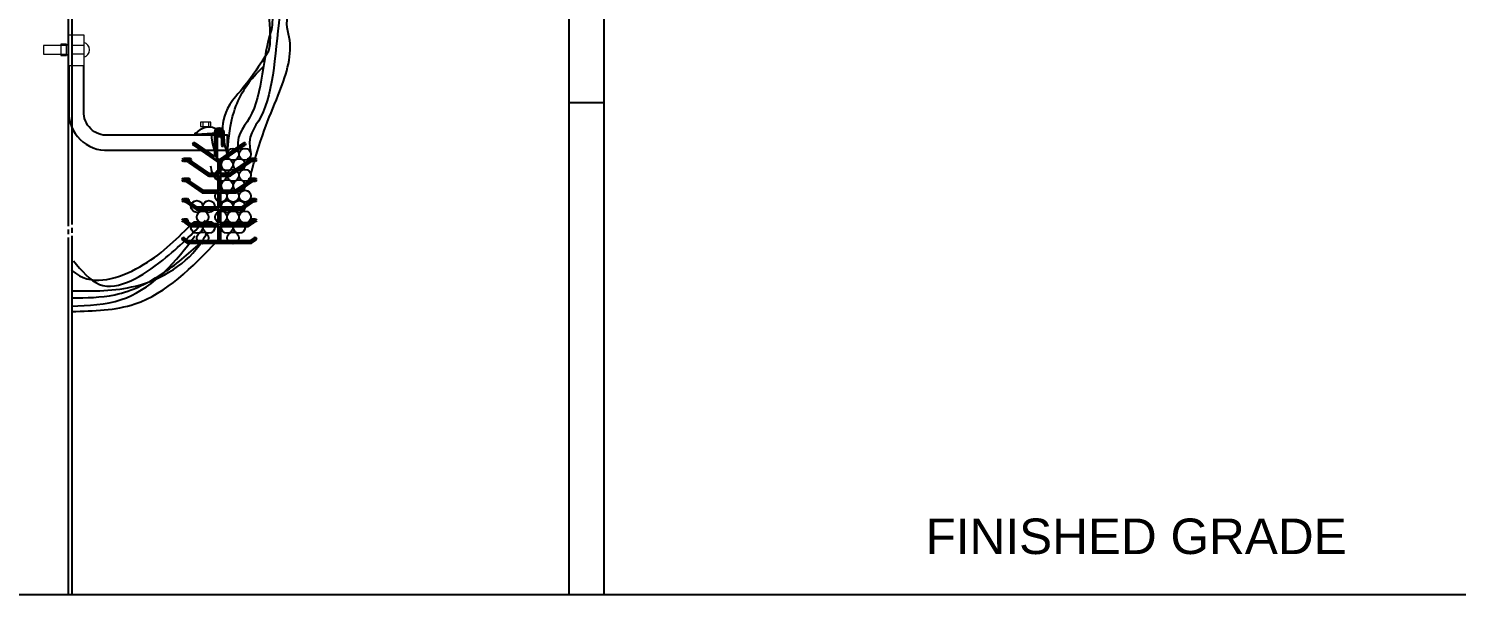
# Model space of a CAD drawing. Header units: feet. Extents: x -17 to 453, y -41 to 31.
# Drawn here: x 83.495 to 86.85, y -8.192 to -6.863 of the extents above; entities that cross this region are included whole.
import ezdxf
from ezdxf.enums import TextEntityAlignment as Align

# ---------------------------------------------------------------- set-up
doc = ezdxf.new("R2018")
doc.units = ezdxf.units.FT
doc.header["$MEASUREMENT"] = 0
for name, color, linetype in [('ATI CENTER SUPPORT', 7, 'Continuous'), ('ATI_EARTH', 34, 'Continuous'), ('DC FEEEDERS', 1, 'Continuous'), ('DC STRING CABLES', 30, 'Continuous'), ('G-ANNO-TEXT', 1, 'Continuous'), ('PDF2_Geometry', 7, 'Continuous'), ('S-BEAM', 7, 'Continuous')]:
    doc.layers.add(name, color=color, linetype=linetype)
doc.styles.add('NEI-A', font='arial.ttf')
doc.styles.get("Standard").update_dxf_attribs({"font": 'arial.ttf'})

# ---------------------------------------------------------------- blocks, each defined once
blk = doc.blocks.new('DETAIL_TITLE')
at = {"style": 'NEI-A', "flags": 8}
blk.add_attdef('#', text='', height=0.2, dxfattribs=at).set_placement((0.5922, -0.5109), align=Align.MIDDLE_CENTER)
at = {"lineweight": 30, "style": '', "flags": 104}
blk.add_attdef('DETAIL_TITLE', text='', height=0.2, dxfattribs=at).set_placement((0.9099, -0.5251), align=Align.BOTTOM_LEFT)
at = {"style": 'NEI-A'}
for tag, p in [('SCALE:', (0.9386, -0.7379)), ('1"_=_', (1.5474, -0.7379))]:
    blk.add_attdef(tag, text='', height=0.1, dxfattribs=at).set_placement(p, align=Align.BOTTOM_LEFT)
blk = doc.blocks.new('AWM 31-0150-01')
at = {"layer": 'PDF2_Geometry', "lineweight": 40}
for points in [[(-0.35, 0.01), (-0.39, -1.06)], [(-0.2, 0.01), (-0.23, -1.07)], [(0.2, -2.14), (0.2, 0)], [(0.36, -1.92), (0.36, 0)], [(-2.17, -1.02), (-0.11, -2.43)], [(-2.08, -0.89), (-0.04, -2.29)], [(0.12, -2.43), (2.17, -1.02)], [(0.48, -1.99), (2.08, -0.89)], [(-2.47, -2.23), (-3.03, -2.23)], [(-2.68, -2.39), (-3.03, -2.39)], [(-2.4, -2.36), (-2.4, -2.34)], [(0.04, -2.29), (0.17, -2.2)], [(2.41, -2.36), (2.41, -2.34)], [(2.48, -2.23), (3.04, -2.23)], [(2.68, -2.39), (3.04, -2.39)], [(-0.92, -3.64), (-2.57, -2.51)], [(-0.87, -3.49), (-2.38, -2.45)], [(-0.82, -3.5), (-0.15, -3.5)], [(-0.08, -2.5), (-0.08, -3.42)], [(0.08, -3.42), (0.08, -2.5)], [(0.16, -3.5), (0.83, -3.5)], [(0.87, -3.49), (2.38, -2.45)], [(0.93, -3.64), (2.57, -2.51)], [(-2.61, -3.91), (-3.03, -3.91)], [(-2.83, -4.07), (-3.03, -4.07)], [(-1.43, -5.06), (-2.72, -4.17)], [(-2.54, -4.04), (-2.53, -4.02)], [(-1.38, -4.9), (-2.51, -4.13)], [(-0.15, -3.66), (-0.87, -3.66)], [(-0.08, -3.73), (-0.08, -4.84)], [(0.08, -4.84), (0.08, -3.73)], [(0.88, -3.66), (0.16, -3.66)], [(1.39, -4.9), (2.52, -4.13)], [(1.43, -5.06), (2.73, -4.17)], [(2.55, -4.04), (2.53, -4.02)], [(2.61, -3.91), (3.04, -3.91)], [(2.83, -4.07), (3.04, -4.07)], [(-2.68, -5.63), (-3.03, -5.63)], [(-2.9, -5.79), (-3.03, -5.79)], [(-1.94, -6.48), (-2.79, -5.89)], [(-2.61, -5.75), (-2.6, -5.74)], [(-1.89, -6.32), (-2.58, -5.85)], [(-0.15, -5.07), (-1.39, -5.07)], [(-1.34, -4.92), (-0.15, -4.92)], [(-0.08, -5.15), (-0.08, -6.26)], [(0.08, -6.26), (0.08, -5.15)], [(0.16, -4.92), (1.34, -4.92)], [(1.39, -5.07), (0.16, -5.07)], [(1.89, -6.32), (2.59, -5.85)], [(1.94, -6.48), (2.79, -5.89)], [(2.61, -5.75), (2.61, -5.74)], [(2.68, -5.63), (3.04, -5.63)], [(2.9, -5.79), (3.04, -5.79)], [(-0.15, -6.49), (-1.89, -6.49)], [(-1.85, -6.33), (-0.15, -6.33)], [(-0.08, -6.57), (-0.08, -7.67)], [(0.08, -7.67), (0.08, -6.57)], [(0.16, -6.33), (1.85, -6.33)], [(1.9, -6.49), (0.16, -6.49)], [(-2.75, -7.35), (-3.03, -7.35)], [(-2.96, -7.5), (-3.03, -7.5)], [(-2.45, -7.9), (-2.84, -7.63)], [(-2.69, -7.47), (-2.68, -7.45)], [(-2.4, -7.74), (-2.65, -7.57)], [(-0.15, -7.91), (-2.4, -7.91)], [(-2.35, -7.75), (-0.15, -7.75)], [(-0.08, -7.99), (-0.08, -9.09)], [(0.08, -9.09), (0.08, -7.99)], [(0.16, -7.75), (2.36, -7.75)], [(2.41, -7.91), (0.16, -7.91)], [(2.41, -7.74), (2.66, -7.57)], [(2.46, -7.9), (2.85, -7.63)], [(2.69, -7.47), (2.68, -7.45)], [(2.75, -7.35), (3.04, -7.35)], [(2.96, -7.5), (3.04, -7.5)], [(-2.7, -9.32), (-3.07, -9.06)], [(-2.65, -9.16), (-2.99, -8.92)], [(2.66, -9.33), (-2.65, -9.33)], [(-2.61, -9.17), (-0.15, -9.17)], [(0.16, -9.17), (2.61, -9.17)], [(2.65, -9.16), (2.99, -8.92)], [(2.7, -9.32), (3.08, -9.06)]]:
    blk.add_lwpolyline(points, dxfattribs=at)
for centre, radius, start, end in [((0, 0), 0.357, 0.1601, 177.9588), ((0, 0), 0.2, 0.2533, 178.1198), ((-3.03, -2.31), 0.0752, 90.1758, 179.8404), ((-2.47, -2.31), 0.0756, 35.3239, 90.1523), ((0.44, -1.92), 0.0753, 242.0716, 303.5153), ((2.47, -2.31), 0.0756, 89.8477, 144.6761), ((-2.52, -2.44), 0.081, 190.0609, 235.3948), ((2.52, -2.44), 0.081, 304.6052, 349.9391), ((-2.6, -3.99), 0.0756, 35.3239, 90.1523), ((-0.16, -3.73), 0.0761, 359.4153, 90.6874), ((-3.03, -5.71), 0.0752, 90.1758, 179.8404), ((-2.68, -5.71), 0.0756, 35.3239, 90.1523), ((-0.16, -5.15), 0.0761, 359.4153, 90.6874), ((2.68, -5.71), 0.0756, 89.8477, 144.6761), ((-0.16, -6.57), 0.0761, 359.3558, 90.628), ((-3.03, -7.43), 0.0752, 90.1758, 179.8404), ((-2.95, -7.59), 0.077, 8.4669, 90.5451), ((-2.8, -7.56), 0.081, 190.0609, 235.3948), ((-2.75, -7.43), 0.0756, 35.3239, 90.1523), ((-0.16, -7.99), 0.0761, 359.3558, 90.628), ((2.76, -7.43), 0.0756, 89.8477, 144.6761), ((2.8, -7.56), 0.081, 304.6052, 349.9391)]:
    blk.add_arc(centre, radius, start, end, dxfattribs=at)
for points in [[(-2.18, -0.91), (-2.21, -0.95), (-2.2, -1), (-2.16, -1.02)], [(-2.08, -0.89), (-2.11, -0.87), (-2.16, -0.88), (-2.18, -0.91)], [(-0.39, -1.06), (-0.39, -1.1), (-0.36, -1.14), (-0.32, -1.14)], [(-0.32, -1.14), (-0.28, -1.14), (-0.24, -1.11), (-0.24, -1.07)], [(2.19, -0.91), (2.17, -0.88), (2.12, -0.87), (2.08, -0.89)], [(2.17, -1.02), (2.2, -1), (2.21, -0.95), (2.19, -0.91)], [(-3.11, -2.31), (-3.11, -2.36), (-3.07, -2.39), (-3.03, -2.39)], [(-2.6, -2.46), (-2.61, -2.42), (-2.64, -2.39), (-2.68, -2.39)], [(-2.41, -2.36), (-2.42, -2.39), (-2.41, -2.43), (-2.38, -2.45)], [(-2.4, -2.34), (-2.4, -2.32), (-2.4, -2.29), (-2.41, -2.27)], [(-0.04, -2.29), (-0.02, -2.3), (0.02, -2.3), (0.04, -2.29)], [(0.17, -2.2), (0.19, -2.19), (0.2, -2.16), (0.2, -2.14)], [(0.36, -1.92), (0.36, -1.95), (0.38, -1.98), (0.4, -1.99)], [(2.38, -2.45), (2.41, -2.43), (2.42, -2.39), (2.41, -2.36)], [(2.41, -2.27), (2.4, -2.29), (2.4, -2.32), (2.4, -2.34)], [(2.68, -2.39), (2.65, -2.39), (2.61, -2.42), (2.61, -2.46)], [(3.11, -2.31), (3.11, -2.27), (3.08, -2.24), (3.04, -2.24)], [(3.04, -2.39), (3.08, -2.39), (3.11, -2.36), (3.11, -2.31)], [(-0.87, -3.48), (-0.86, -3.49), (-0.84, -3.5), (-0.83, -3.5)], [(-0.16, -3.5), (-0.12, -3.5), (-0.08, -3.46), (-0.08, -3.42)], [(-0.08, -2.49), (-0.08, -2.47), (-0.09, -2.45), (-0.12, -2.43)], [(0.12, -2.43), (0.09, -2.45), (0.08, -2.47), (0.08, -2.49)], [(0.08, -3.42), (0.08, -3.46), (0.12, -3.5), (0.16, -3.5)], [(0.83, -3.5), (0.84, -3.5), (0.86, -3.49), (0.87, -3.48)], [(-3.03, -3.91), (-3.07, -3.91), (-3.11, -3.95), (-3.11, -3.99)], [(-3.11, -3.99), (-3.11, -4.03), (-3.07, -4.07), (-3.03, -4.07)], [(-2.76, -4.13), (-2.76, -4.1), (-2.8, -4.07), (-2.83, -4.07)], [(-2.75, -4.13), (-2.75, -4.14), (-2.74, -4.16), (-2.72, -4.17)], [(-2.54, -4.04), (-2.55, -4.07), (-2.54, -4.11), (-2.51, -4.13)], [(-2.53, -4.02), (-2.53, -3.99), (-2.53, -3.97), (-2.54, -3.95)], [(-0.91, -3.64), (-0.9, -3.65), (-0.89, -3.66), (-0.87, -3.66)], [(0.16, -3.66), (0.12, -3.66), (0.08, -3.69), (0.08, -3.74)], [(0.88, -3.66), (0.89, -3.66), (0.91, -3.65), (0.92, -3.64)], [(2.51, -4.13), (2.54, -4.11), (2.55, -4.07), (2.54, -4.04)], [(2.55, -3.95), (2.53, -3.97), (2.53, -3.99), (2.54, -4.02)], [(2.61, -3.91), (2.59, -3.91), (2.56, -3.93), (2.55, -3.95)], [(2.72, -4.17), (2.74, -4.16), (2.75, -4.14), (2.75, -4.13)], [(2.83, -4.07), (2.8, -4.07), (2.77, -4.1), (2.76, -4.13)], [(3.11, -3.99), (3.11, -3.95), (3.08, -3.91), (3.04, -3.91)], [(3.04, -4.07), (3.08, -4.07), (3.11, -4.03), (3.11, -3.99)], [(-3.11, -5.71), (-3.11, -5.75), (-3.07, -5.79), (-3.03, -5.79)], [(-2.82, -5.85), (-2.83, -5.82), (-2.86, -5.79), (-2.9, -5.79)], [(-2.82, -5.85), (-2.82, -5.87), (-2.8, -5.88), (-2.79, -5.89)], [(-2.61, -5.74), (-2.6, -5.71), (-2.6, -5.69), (-2.62, -5.67)], [(-2.61, -5.76), (-2.62, -5.79), (-2.61, -5.83), (-2.58, -5.85)], [(-1.43, -5.06), (-1.41, -5.07), (-1.4, -5.07), (-1.38, -5.07)], [(-1.38, -4.9), (-1.36, -4.91), (-1.35, -4.92), (-1.33, -4.92)], [(-0.16, -4.92), (-0.12, -4.92), (-0.08, -4.88), (-0.08, -4.84)], [(0.08, -4.84), (0.08, -4.88), (0.12, -4.92), (0.16, -4.92)], [(0.16, -5.08), (0.12, -5.08), (0.08, -5.11), (0.08, -5.16)], [(1.34, -4.92), (1.35, -4.92), (1.37, -4.91), (1.38, -4.9)], [(1.39, -5.07), (1.41, -5.07), (1.42, -5.07), (1.43, -5.06)], [(2.58, -5.85), (2.61, -5.83), (2.62, -5.79), (2.61, -5.76)], [(2.62, -5.67), (2.6, -5.69), (2.6, -5.71), (2.61, -5.74)], [(2.79, -5.89), (2.81, -5.88), (2.82, -5.87), (2.83, -5.85)], [(2.9, -5.79), (2.87, -5.79), (2.84, -5.82), (2.83, -5.85)], [(3.11, -5.71), (3.11, -5.67), (3.08, -5.64), (3.04, -5.64)], [(3.04, -5.79), (3.08, -5.79), (3.11, -5.75), (3.11, -5.71)], [(-1.94, -6.48), (-1.93, -6.49), (-1.91, -6.49), (-1.9, -6.49)], [(-1.89, -6.32), (-1.88, -6.33), (-1.86, -6.33), (-1.85, -6.33)], [(-0.16, -6.33), (-0.12, -6.33), (-0.08, -6.3), (-0.08, -6.26)], [(0.08, -6.26), (0.08, -6.3), (0.12, -6.33), (0.16, -6.33)], [(0.16, -6.5), (0.12, -6.5), (0.08, -6.53), (0.08, -6.57)], [(1.85, -6.33), (1.87, -6.33), (1.88, -6.33), (1.89, -6.32)], [(1.9, -6.49), (1.92, -6.49), (1.93, -6.49), (1.94, -6.48)], [(-3.11, -7.43), (-3.11, -7.47), (-3.07, -7.5), (-3.03, -7.5)], [(-2.68, -7.45), (-2.67, -7.43), (-2.68, -7.4), (-2.69, -7.38)], [(-2.68, -7.48), (-2.69, -7.51), (-2.68, -7.54), (-2.65, -7.56)], [(-2.45, -7.9), (-2.44, -7.91), (-2.42, -7.91), (-2.41, -7.91)], [(-2.4, -7.74), (-2.39, -7.75), (-2.37, -7.75), (-2.36, -7.75)], [(-0.16, -7.75), (-0.12, -7.75), (-0.08, -7.72), (-0.08, -7.68)], [(0.08, -7.68), (0.08, -7.72), (0.12, -7.75), (0.16, -7.75)], [(0.16, -7.92), (0.12, -7.92), (0.08, -7.95), (0.08, -7.99)], [(2.36, -7.75), (2.38, -7.75), (2.39, -7.75), (2.41, -7.74)], [(2.41, -7.91), (2.42, -7.91), (2.44, -7.91), (2.45, -7.9)], [(2.66, -7.56), (2.69, -7.54), (2.7, -7.51), (2.69, -7.48)], [(2.69, -7.38), (2.68, -7.4), (2.68, -7.43), (2.68, -7.45)], [(2.96, -7.51), (2.92, -7.51), (2.89, -7.54), (2.88, -7.58)], [(3.11, -7.43), (3.11, -7.39), (3.08, -7.35), (3.04, -7.35)], [(3.04, -7.5), (3.08, -7.5), (3.11, -7.47), (3.11, -7.43)], [(-3.1, -8.95), (-3.12, -8.98), (-3.11, -9.03), (-3.07, -9.05)], [(-2.99, -8.92), (-3.02, -8.9), (-3.07, -8.91), (-3.1, -8.95)], [(-2.7, -9.31), (-2.69, -9.32), (-2.67, -9.33), (-2.66, -9.33)], [(-2.65, -9.16), (-2.64, -9.17), (-2.62, -9.17), (-2.61, -9.17)], [(-0.16, -9.17), (-0.12, -9.17), (-0.08, -9.14), (-0.08, -9.1)], [(0.08, -9.09), (0.08, -9.14), (0.12, -9.17), (0.16, -9.17)], [(2.61, -9.17), (2.63, -9.17), (2.64, -9.17), (2.65, -9.16)], [(2.65, -9.33), (2.67, -9.33), (2.69, -9.32), (2.7, -9.31)], [(3.1, -8.95), (3.08, -8.91), (3.03, -8.9), (3, -8.92)], [(3.08, -9.05), (3.12, -9.03), (3.13, -8.98), (3.1, -8.95)]]:
    blk.add_open_spline(points, degree=3, dxfattribs=at)

msp = doc.modelspace()

# ---------------------------------------------------------------- linework, layer by layer
at = {"color": 7, "linetype": 'Continuous', "lineweight": 25}
for p, q in [((84.7645, -5.26842), (84.7645, -8.19176)), ((84.84709, -5.26842), (84.84709, -8.19176)), ((84.7645, -7.03625), (84.84709, -7.03625))]:
    msp.add_line(p, q, dxfattribs=at)
for p, q in [((83.90497, -7.11008), (83.90497, -7.1122)), ((83.91816, -7.10933), (83.91816, -7.1122)), ((83.9474, -7.11521), (83.94648, -7.11579))]:
    msp.add_line(p, q)
for points in [[(83.58965, -6.94984), (83.58965, -7.057, 0.4344778), (83.6831, -7.14875), (83.96286, -7.14875), (83.96286, -7.11351), (83.68224, -7.11351, -0.4402873), (83.62489, -7.0575), (83.62489, -6.94984)], [(83.88642, -7.11351), (83.88642, -7.11156), (83.88818, -7.1122), (83.88949, -7.11156), (83.88949, -7.1122), (83.93961, -7.1122), (83.94013, -7.11148, 0.1836781), (83.94165, -7.11264, 0.1718381), (83.94606, -7.1123, 0.2157082), (83.94755, -7.11012, 0.0421125), (83.94764, -7.10898)], [(83.88816, -7.1122), (83.88644, -7.11127), (83.88644, -7.10846, -0.2452334), (83.89014, -7.10846, -0.4583544), (83.94432, -7.10397, -0.1356561), (83.94645, -7.10603)], [(83.88818, -7.1122), (83.88957, -7.11054), (83.93939, -7.10811), (83.93968, -7.10847), (83.93993, -7.10803, -0.3935693), (83.9436, -7.10499, -0.1084821), (83.94645, -7.10603)]]:
    msp.add_lwpolyline(points, format="xyb")
for centre, radius in [((83.94368, -7.10897), 0.00396), ((83.94054, -7.10927), 0.000761), ((83.94083, -7.10767), 0.000761), ((83.94098, -7.1107), 0.000761), ((83.94183, -7.10645), 0.000761), ((83.94211, -7.10913), 0.000761), ((83.94218, -7.11174), 0.000761), ((83.94278, -7.10773), 0.000761), ((83.94296, -7.11037), 0.000761), ((83.94325, -7.10585), 0.000761), ((83.94368, -7.11218), 0.000761), ((83.94372, -7.109), 0.000761), ((83.94435, -7.10755), 0.000761), ((83.94445, -7.1108), 0.000761), ((83.9448, -7.10603), 0.000761), ((83.94535, -7.1088), 0.000761), ((83.94595, -7.11117), 0.000761), ((83.94609, -7.1069), 0.000761), ((83.94674, -7.10985), 0.000761), ((83.9468, -7.1083), 0.000761)]:
    msp.add_circle(centre, radius)
for centre, radius, start, end in [((83.94358, -7.10925), 0.00716, 13.71434, 293.91757), ((83.94544, -7.11073), 0.00281, 277.95925, 38.35521), ((83.9436, -7.10918), 0.00713, 302.17194, 13.25795)]:
    msp.add_arc(centre, radius, start, end)
at = {"layer": 'ATI CENTER SUPPORT', "color": 1, "linetype": 'Continuous', "lineweight": 15}
for p, q in [((83.58446, -6.90281), (83.53074, -6.90281)), ((83.53074, -6.90281), (83.53074, -6.92297)), ((83.58446, -6.89985), (83.57108, -6.89985)), ((83.57108, -6.89985), (83.57108, -6.92582)), ((83.58853, -6.89985), (83.58446, -6.90281)), ((83.58446, -6.92582), (83.58446, -6.89985)), ((83.58853, -6.8777), (83.58853, -6.94984)), ((83.58853, -6.8777), (83.62489, -6.8777)), ((83.62489, -6.90281), (83.59816, -6.90281)), ((83.62489, -6.8777), (83.62489, -6.94984)), ((83.53074, -6.92297), (83.58446, -6.92297)), ((83.57108, -6.92582), (83.58446, -6.92582)), ((83.58446, -6.92297), (83.58853, -6.92633)), ((83.62489, -6.92297), (83.59816, -6.92297)), ((83.58853, -6.94984), (83.62489, -6.94984)), ((83.92345, -7.08289), (83.89967, -7.08289)), ((83.89967, -7.08289), (83.89967, -7.09271)), ((83.89967, -7.09271), (83.92345, -7.09271)), ((83.90497, -7.08289), (83.90497, -7.0966)), ((83.91816, -7.08289), (83.91816, -7.09369)), ((83.92345, -7.09271), (83.92345, -7.08289))]:
    msp.add_line(p, q, dxfattribs=at)
at = {"layer": 'ATI CENTER SUPPORT', "color": 8, "linetype": 'Continuous', "lineweight": 15}
msp.add_arc((83.62077, -6.91273), 0.01789, 283.31521, 76.68479, dxfattribs=at)
at = {"layer": 'ATI_EARTH', "color": 7}
msp.add_lwpolyline([(66.76685, -8.19176), (88.3762, -8.19176)], dxfattribs=at)
at = {"layer": 'DC FEEEDERS'}
for centre in [(83.89073, -7.28072), (83.91895, -7.28072), (83.90457, -7.30559), (83.89073, -7.32984), (83.90457, -7.35471), (83.91895, -7.32984)]:
    msp.add_circle(centre, 0.01386, dxfattribs=at)
for points in [[(83.60096, -7.4084), (83.66174, -7.46355), (83.8105, -7.40681), (83.91127, -7.3125)], [(83.59536, -7.42998), (83.61536, -7.44357), (83.76571, -7.41719), (83.88168, -7.31809)], [(83.59776, -7.47874), (83.74652, -7.46755), (83.90327, -7.36205), (83.91447, -7.34287)], [(83.59616, -7.5147), (83.71293, -7.49952), (83.87768, -7.36125), (83.88648, -7.34926)], [(83.59716, -7.52739), (83.74531, -7.50953), (83.93904, -7.36186)], [(83.59716, -7.49549), (83.69806, -7.48783), (83.81428, -7.4355), (83.90506, -7.36186)]]:
    msp.add_spline(points, degree=3, dxfattribs=at)
at = {"layer": 'DC STRING CABLES'}
for centre in [(83.97575, -7.15823), (84.00397, -7.15823), (83.96191, -7.18248), (83.99013, -7.18248), (83.94754, -7.20735), (83.97575, -7.20735), (84.00397, -7.20735), (83.94754, -7.25647), (83.96191, -7.2316), (83.97575, -7.25647), (83.99013, -7.2316), (84.00397, -7.25647), (83.96191, -7.28072), (83.99013, -7.28072), (83.94754, -7.30559), (83.97575, -7.30559), (84.00397, -7.30559), (83.96191, -7.32984), (83.97575, -7.35471), (83.99013, -7.32984)]:
    msp.add_circle(centre, 0.01386, dxfattribs=at)
for centre, radius, start, end in [((84.11405, -7.09501), 0.19019, 184.09488, 209.64412), ((83.98168, -7.17945), 0.05922, 185.38955, 218.49811)]:
    msp.add_arc(centre, radius, start, end, dxfattribs=at)
for points, knots in [([(84.30917, -6.44836), (84.30415, -6.48288), (83.97828, -6.63322), (84.07923, -6.83935), (84.05922, -6.91589)], [19.7818348, 19.7818348, 19.7818348, 19.7818348, 21.0651842, 27.5070103, 27.5070103, 27.5070103, 27.5070103]), ([(84.33857, -6.44521), (84.3324, -6.48277), (84.0157, -6.64105), (84.08097, -6.82457), (84.06444, -6.8698)], [20.248696, 20.248696, 20.248696, 20.248696, 21.5219615, 27.743092, 27.743092, 27.743092, 27.743092]), ([(84.08767, -6.81303), (84.0738, -6.91106), (84.07298, -7.05405), (84.00636, -7.11539), (84.01774, -7.15674)], [28.5860616, 28.5860616, 28.5860616, 28.5860616, 32.1028898, 33.6438512, 33.6438512, 33.6438512, 33.6438512]), ([(84.06444, -6.8698), (84.04559, -6.92337), (84.04637, -7.06008), (83.9782, -7.11579), (83.98957, -7.15714)], [28.3391401, 28.3391401, 28.3391401, 28.3391401, 31.6461125, 33.1870738, 33.1870738, 33.1870738, 33.1870738]), ([(84.05922, -6.91589), (84.01261, -6.99049), (83.93523, -7.06218), (83.94999, -7.11579), (83.96136, -7.15714)], [31.1888695, 31.1888695, 31.1888695, 31.1888695, 31.6461125, 33.1870738, 33.1870738, 33.1870738, 33.1870738])]:
    msp.add_open_spline(points, degree=3, knots=knots, dxfattribs=at)
for points in [[(84.01752, -7.20444), (84.04902, -7.10194), (84.0819, -7.01931), (84.10882, -6.89062), (84.10758, -6.82209), (84.12293, -6.80519), (84.12327, -6.8055)], [(83.96286, -7.14875), (83.97799, -7.05848), (84.03444, -6.96434), (84.04724, -6.95191)]]:
    msp.add_spline(points, degree=3, dxfattribs=at)
at = {"layer": 'S-BEAM'}
for p, q in [((83.58853, -6.67667), (83.58853, -7.327)), ((83.59716, -6.67667), (83.59716, -7.32303)), ((83.58853, -7.33465), (83.58853, -7.34603)), ((83.59716, -7.33101), (83.59716, -7.3422)), ((83.58853, -7.35344), (83.58853, -8.19184)), ((83.59716, -7.34992), (83.59716, -8.19184))]:
    msp.add_line(p, q, dxfattribs=at)

# ---------------------------------------------------------------- block references
at = {"xscale": -0.02776966535613404, "yscale": 0.02776966535613404, "zscale": 0.02776966535613404}
msp.add_blockref('AWM 31-0150-01', (83.94349, -7.10721), dxfattribs=at)
at = {"layer": 'G-ANNO-TEXT'}
ref = msp.add_blockref('DETAIL_TITLE', (56.68533, 3.02609), dxfattribs=at)
lines = msp.add_mtext('{\\LMOTOR SUPPORT POST/END OF TRACKER GROUNDING (ABOVE GROUND)}', dxfattribs={"layer": '0', "insert": (57.59522, 2.80095), "char_height": 7.6528868, "attachment_point": 1})
ref.add_attrib('DETAIL_TITLE', '', (57.59522, 2.80095)).embed_mtext(lines)
ref = msp.add_blockref('DETAIL_TITLE', (67.50593, 3.02609), dxfattribs=at)
lines = msp.add_mtext('{\\LMOTOR SUPPORT POST/END OF TRACKER GROUNDING (ABOVE GROUND)}', dxfattribs={"layer": '0', "insert": (68.41583, 2.80095), "char_height": 7.6528868, "attachment_point": 1})
ref.add_attrib('DETAIL_TITLE', '', (68.41583, 2.80095)).embed_mtext(lines)
ref = msp.add_blockref('DETAIL_TITLE', (78.32654, 3.02609), dxfattribs=at)
lines = msp.add_mtext('{\\LMOTOR SUPPORT POST/END OF TRACKER GROUNDING (ABOVE GROUND)}', dxfattribs={"layer": '0', "insert": (79.23644, 2.80095), "char_height": 7.6528868, "attachment_point": 1})
ref.add_attrib('DETAIL_TITLE', '', (79.23644, 2.80095)).embed_mtext(lines)
ref = msp.add_blockref('DETAIL_TITLE', (45.86472, 2.97376), dxfattribs=at)
lines = msp.add_mtext('{\\LMOTOR SUPPORT POST/END OF TRACKER GROUNDING (ABOVE GROUND)}', dxfattribs={"layer": '0', "insert": (46.77461, 2.74862), "char_height": 7.6528868, "attachment_point": 1})
ref.add_attrib('DETAIL_TITLE', '', (46.77461, 2.74862)).embed_mtext(lines)

# ---------------------------------------------------------------- texts
at = {"layer": 'G-ANNO-TEXT', "insert": (85.60263, -8.01362), "char_height": 0.0833333, "width": 0.9842349, "attachment_point": 1, "style": 'NEI-A', "bg_fill": 3, "box_fill_scale": 1.5, "bg_fill_color": 256, "bg_fill_transparency": 0}
msp.add_mtext('\\pxql,t3.00005;FINISHED GRADE', dxfattribs=at)

doc.saveas('drawing.dxf')
